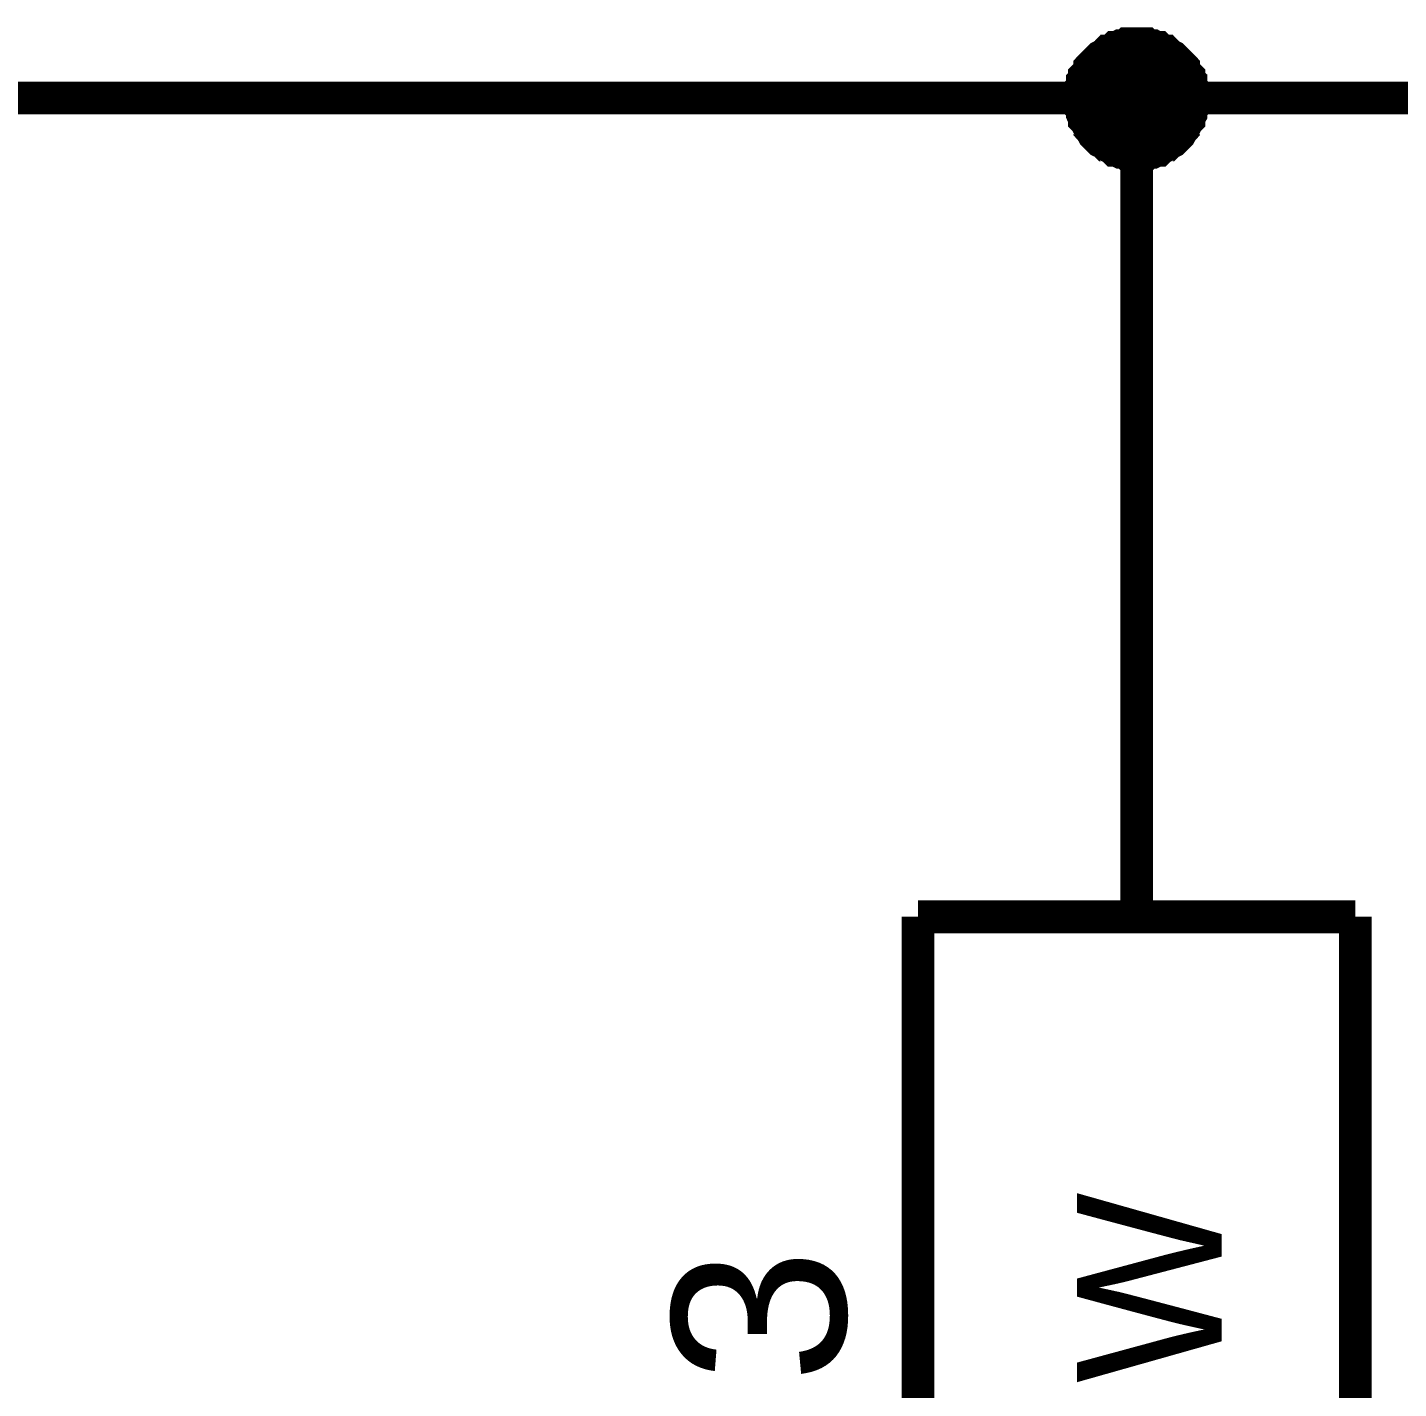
# Model space of a CAD drawing. Header units: millimetres. Extents: x -2024 to 917, y -725 to 13.
# Drawn here: x -1894.09 to -1881.53, y -658.49 to -646.02 of the extents above; entities that cross this region are included whole.
import ezdxf

# ---------------------------------------------------------------- set-up
doc = ezdxf.new("R2010")
doc.units = ezdxf.units.MM
doc.styles.get("Standard").update_dxf_attribs({"font": 'arial.ttf'})

msp = doc.modelspace()

# ---------------------------------------------------------------- linework, layer by layer
at = {"color": 7}
for points, const_width in [([(-1884.439, -646.663), (-1884.439, -646.63), (-1884.439, -646.614), (-1884.439, -646.581), (-1884.422, -646.564), (-1884.422, -646.531), (-1884.422, -646.514), (-1884.406, -646.498), (-1884.406, -646.465), (-1884.389, -646.448), (-1884.373, -646.432), (-1884.356, -646.399), (-1884.356, -646.382), (-1884.34, -646.365), (-1884.323, -646.349), (-1884.307, -646.332), (-1884.29, -646.316), (-1884.274, -646.299), (-1884.257, -646.283), (-1884.224, -646.266), (-1884.207, -646.25), (-1884.191, -646.233), (-1884.174, -646.233), (-1884.141, -646.216), (-1884.125, -646.2), (-1884.108, -646.2), (-1884.075, -646.183), (-1884.058, -646.183), (-1884.025, -646.183), (-1884.009, -646.167), (-1883.976, -646.167), (-1883.959, -646.167), (-1883.926, -646.167)], 0.3), ([(-1884.439, -646.663), (-1884.439, -646.63), (-1884.439, -646.614), (-1884.439, -646.581), (-1884.422, -646.564), (-1884.422, -646.531), (-1884.422, -646.514), (-1884.406, -646.498), (-1884.406, -646.465), (-1884.389, -646.448), (-1884.373, -646.432), (-1884.356, -646.399), (-1884.356, -646.382), (-1884.34, -646.365), (-1884.323, -646.349), (-1884.307, -646.332), (-1884.29, -646.316), (-1884.274, -646.299), (-1884.257, -646.283), (-1884.224, -646.266), (-1884.207, -646.25), (-1884.191, -646.233), (-1884.174, -646.233), (-1884.141, -646.216), (-1884.125, -646.2), (-1884.108, -646.2), (-1884.075, -646.183), (-1884.058, -646.183), (-1884.025, -646.183), (-1884.009, -646.167), (-1883.976, -646.167), (-1883.959, -646.167), (-1883.926, -646.167)], 0.3), ([(-1884.439, -646.663), (-1884.439, -646.63), (-1884.439, -646.614), (-1884.439, -646.581), (-1884.422, -646.564), (-1884.422, -646.531), (-1884.422, -646.514), (-1884.406, -646.498), (-1884.406, -646.465), (-1884.389, -646.448), (-1884.373, -646.432), (-1884.356, -646.399), (-1884.356, -646.382), (-1884.34, -646.365), (-1884.323, -646.349), (-1884.307, -646.332), (-1884.29, -646.316), (-1884.274, -646.299), (-1884.257, -646.283), (-1884.224, -646.266), (-1884.207, -646.25), (-1884.191, -646.233), (-1884.174, -646.233), (-1884.141, -646.216), (-1884.125, -646.2), (-1884.108, -646.2), (-1884.075, -646.183), (-1884.058, -646.183), (-1884.025, -646.183), (-1884.009, -646.167), (-1883.976, -646.167), (-1883.959, -646.167), (-1883.926, -646.167)], 0.3), ([(-1884.439, -646.663), (-1884.439, -646.63), (-1884.439, -646.614), (-1884.439, -646.581), (-1884.422, -646.564), (-1884.422, -646.531), (-1884.422, -646.514), (-1884.406, -646.498), (-1884.406, -646.465), (-1884.389, -646.448), (-1884.373, -646.432), (-1884.356, -646.399), (-1884.356, -646.382), (-1884.34, -646.365), (-1884.323, -646.349), (-1884.307, -646.332), (-1884.29, -646.316), (-1884.274, -646.299), (-1884.257, -646.283), (-1884.224, -646.266), (-1884.207, -646.25), (-1884.191, -646.233), (-1884.174, -646.233), (-1884.141, -646.216), (-1884.125, -646.2), (-1884.108, -646.2), (-1884.075, -646.183), (-1884.058, -646.183), (-1884.025, -646.183), (-1884.009, -646.167), (-1883.976, -646.167), (-1883.959, -646.167), (-1883.926, -646.167)], 0.3), ([(-1883.926, -646.167), (-1883.926, -646.167)], 0.3), ([(-1883.926, -646.167), (-1883.893, -646.167), (-1883.876, -646.167), (-1883.843, -646.167), (-1883.827, -646.183), (-1883.794, -646.183), (-1883.777, -646.183), (-1883.744, -646.2), (-1883.727, -646.2), (-1883.711, -646.216), (-1883.678, -646.233), (-1883.661, -646.233), (-1883.645, -646.25), (-1883.628, -646.266), (-1883.595, -646.283), (-1883.578, -646.299), (-1883.562, -646.316), (-1883.545, -646.332), (-1883.529, -646.349), (-1883.512, -646.365), (-1883.496, -646.382), (-1883.496, -646.399), (-1883.479, -646.432), (-1883.463, -646.448), (-1883.446, -646.465), (-1883.446, -646.498), (-1883.429, -646.514), (-1883.429, -646.531), (-1883.429, -646.564), (-1883.413, -646.581), (-1883.413, -646.614), (-1883.413, -646.63), (-1883.413, -646.663)], 0.3), ([(-1883.926, -646.167), (-1883.926, -646.167)], 0.3), ([(-1883.926, -646.167), (-1883.893, -646.167), (-1883.876, -646.167), (-1883.843, -646.167), (-1883.827, -646.183), (-1883.794, -646.183), (-1883.777, -646.183), (-1883.744, -646.2), (-1883.727, -646.2), (-1883.711, -646.216), (-1883.678, -646.233), (-1883.661, -646.233), (-1883.645, -646.25), (-1883.628, -646.266), (-1883.595, -646.283), (-1883.578, -646.299), (-1883.562, -646.316), (-1883.545, -646.332), (-1883.529, -646.349), (-1883.512, -646.365), (-1883.496, -646.382), (-1883.496, -646.399), (-1883.479, -646.432), (-1883.463, -646.448), (-1883.446, -646.465), (-1883.446, -646.498), (-1883.429, -646.514), (-1883.429, -646.531), (-1883.429, -646.564), (-1883.413, -646.581), (-1883.413, -646.614), (-1883.413, -646.63), (-1883.413, -646.663)], 0.3), ([(-1883.926, -646.167), (-1883.926, -646.167)], 0.3), ([(-1883.926, -646.167), (-1883.893, -646.167), (-1883.876, -646.167), (-1883.843, -646.167), (-1883.827, -646.183), (-1883.794, -646.183), (-1883.777, -646.183), (-1883.744, -646.2), (-1883.727, -646.2), (-1883.711, -646.216), (-1883.678, -646.233), (-1883.661, -646.233), (-1883.645, -646.25), (-1883.628, -646.266), (-1883.595, -646.283), (-1883.578, -646.299), (-1883.562, -646.316), (-1883.545, -646.332), (-1883.529, -646.349), (-1883.512, -646.365), (-1883.496, -646.382), (-1883.496, -646.399), (-1883.479, -646.432), (-1883.463, -646.448), (-1883.446, -646.465), (-1883.446, -646.498), (-1883.429, -646.514), (-1883.429, -646.531), (-1883.429, -646.564), (-1883.413, -646.581), (-1883.413, -646.614), (-1883.413, -646.63), (-1883.413, -646.663)], 0.3), ([(-1883.926, -646.167), (-1883.926, -646.167)], 0.3), ([(-1883.926, -646.167), (-1883.893, -646.167), (-1883.876, -646.167), (-1883.843, -646.167), (-1883.827, -646.183), (-1883.794, -646.183), (-1883.777, -646.183), (-1883.744, -646.2), (-1883.727, -646.2), (-1883.711, -646.216), (-1883.678, -646.233), (-1883.661, -646.233), (-1883.645, -646.25), (-1883.628, -646.266), (-1883.595, -646.283), (-1883.578, -646.299), (-1883.562, -646.316), (-1883.545, -646.332), (-1883.529, -646.349), (-1883.512, -646.365), (-1883.496, -646.382), (-1883.496, -646.399), (-1883.479, -646.432), (-1883.463, -646.448), (-1883.446, -646.465), (-1883.446, -646.498), (-1883.429, -646.514), (-1883.429, -646.531), (-1883.429, -646.564), (-1883.413, -646.581), (-1883.413, -646.614), (-1883.413, -646.63), (-1883.413, -646.663)], 0.3), ([(-1884.439, -646.663), (-1884.439, -646.63), (-1884.439, -646.614), (-1884.439, -646.581), (-1884.422, -646.564), (-1884.422, -646.531), (-1884.422, -646.514), (-1884.406, -646.498), (-1884.406, -646.465), (-1884.389, -646.448), (-1884.373, -646.432), (-1884.356, -646.399), (-1884.356, -646.382), (-1884.34, -646.365), (-1884.323, -646.349), (-1884.307, -646.332), (-1884.29, -646.316), (-1884.274, -646.299), (-1884.257, -646.283), (-1884.224, -646.266), (-1884.207, -646.25), (-1884.191, -646.233), (-1884.174, -646.233), (-1884.141, -646.216), (-1884.125, -646.2), (-1884.108, -646.2), (-1884.075, -646.183), (-1884.058, -646.183), (-1884.025, -646.183), (-1884.009, -646.167), (-1883.976, -646.167), (-1883.959, -646.167), (-1883.926, -646.167)], 0.0991), ([(-1884.439, -646.663), (-1884.439, -646.63), (-1884.439, -646.614), (-1884.439, -646.581), (-1884.422, -646.564), (-1884.422, -646.531), (-1884.422, -646.514), (-1884.406, -646.498), (-1884.406, -646.465), (-1884.389, -646.448), (-1884.373, -646.432), (-1884.356, -646.399), (-1884.356, -646.382), (-1884.34, -646.365), (-1884.323, -646.349), (-1884.307, -646.332), (-1884.29, -646.316), (-1884.274, -646.299), (-1884.257, -646.283), (-1884.224, -646.266), (-1884.207, -646.25), (-1884.191, -646.233), (-1884.174, -646.233), (-1884.141, -646.216), (-1884.125, -646.2), (-1884.108, -646.2), (-1884.075, -646.183), (-1884.058, -646.183), (-1884.025, -646.183), (-1884.009, -646.167), (-1883.976, -646.167), (-1883.959, -646.167), (-1883.926, -646.167)], 0.0991), ([(-1884.439, -646.663), (-1884.439, -646.63), (-1884.439, -646.614), (-1884.439, -646.581), (-1884.422, -646.564), (-1884.422, -646.531), (-1884.422, -646.514), (-1884.406, -646.498), (-1884.406, -646.465), (-1884.389, -646.448), (-1884.373, -646.432), (-1884.356, -646.399), (-1884.356, -646.382), (-1884.34, -646.365), (-1884.323, -646.349), (-1884.307, -646.332), (-1884.29, -646.316), (-1884.274, -646.299), (-1884.257, -646.283), (-1884.224, -646.266), (-1884.207, -646.25), (-1884.191, -646.233), (-1884.174, -646.233), (-1884.141, -646.216), (-1884.125, -646.2), (-1884.108, -646.2), (-1884.075, -646.183), (-1884.058, -646.183), (-1884.025, -646.183), (-1884.009, -646.167), (-1883.976, -646.167), (-1883.959, -646.167), (-1883.926, -646.167)], 0.0991), ([(-1884.439, -646.663), (-1884.439, -646.63), (-1884.439, -646.614), (-1884.439, -646.581), (-1884.422, -646.564), (-1884.422, -646.531), (-1884.422, -646.514), (-1884.406, -646.498), (-1884.406, -646.465), (-1884.389, -646.448), (-1884.373, -646.432), (-1884.356, -646.399), (-1884.356, -646.382), (-1884.34, -646.365), (-1884.323, -646.349), (-1884.307, -646.332), (-1884.29, -646.316), (-1884.274, -646.299), (-1884.257, -646.283), (-1884.224, -646.266), (-1884.207, -646.25), (-1884.191, -646.233), (-1884.174, -646.233), (-1884.141, -646.216), (-1884.125, -646.2), (-1884.108, -646.2), (-1884.075, -646.183), (-1884.058, -646.183), (-1884.025, -646.183), (-1884.009, -646.167), (-1883.976, -646.167), (-1883.959, -646.167), (-1883.926, -646.167)], 0.0991), ([(-1883.926, -646.167), (-1883.926, -646.167)], 0.0991), ([(-1883.926, -646.167), (-1883.893, -646.167), (-1883.876, -646.167), (-1883.843, -646.167), (-1883.827, -646.183), (-1883.794, -646.183), (-1883.777, -646.183), (-1883.744, -646.2), (-1883.727, -646.2), (-1883.711, -646.216), (-1883.678, -646.233), (-1883.661, -646.233), (-1883.645, -646.25), (-1883.628, -646.266), (-1883.595, -646.283), (-1883.578, -646.299), (-1883.562, -646.316), (-1883.545, -646.332), (-1883.529, -646.349), (-1883.512, -646.365), (-1883.496, -646.382), (-1883.496, -646.399), (-1883.479, -646.432), (-1883.463, -646.448), (-1883.446, -646.465), (-1883.446, -646.498), (-1883.429, -646.514), (-1883.429, -646.531), (-1883.429, -646.564), (-1883.413, -646.581), (-1883.413, -646.614), (-1883.413, -646.63), (-1883.413, -646.663)], 0.0991), ([(-1883.926, -646.167), (-1883.926, -646.167)], 0.0991), ([(-1883.926, -646.167), (-1883.893, -646.167), (-1883.876, -646.167), (-1883.843, -646.167), (-1883.827, -646.183), (-1883.794, -646.183), (-1883.777, -646.183), (-1883.744, -646.2), (-1883.727, -646.2), (-1883.711, -646.216), (-1883.678, -646.233), (-1883.661, -646.233), (-1883.645, -646.25), (-1883.628, -646.266), (-1883.595, -646.283), (-1883.578, -646.299), (-1883.562, -646.316), (-1883.545, -646.332), (-1883.529, -646.349), (-1883.512, -646.365), (-1883.496, -646.382), (-1883.496, -646.399), (-1883.479, -646.432), (-1883.463, -646.448), (-1883.446, -646.465), (-1883.446, -646.498), (-1883.429, -646.514), (-1883.429, -646.531), (-1883.429, -646.564), (-1883.413, -646.581), (-1883.413, -646.614), (-1883.413, -646.63), (-1883.413, -646.663)], 0.0991), ([(-1883.926, -646.167), (-1883.926, -646.167)], 0.0991), ([(-1883.926, -646.167), (-1883.893, -646.167), (-1883.876, -646.167), (-1883.843, -646.167), (-1883.827, -646.183), (-1883.794, -646.183), (-1883.777, -646.183), (-1883.744, -646.2), (-1883.727, -646.2), (-1883.711, -646.216), (-1883.678, -646.233), (-1883.661, -646.233), (-1883.645, -646.25), (-1883.628, -646.266), (-1883.595, -646.283), (-1883.578, -646.299), (-1883.562, -646.316), (-1883.545, -646.332), (-1883.529, -646.349), (-1883.512, -646.365), (-1883.496, -646.382), (-1883.496, -646.399), (-1883.479, -646.432), (-1883.463, -646.448), (-1883.446, -646.465), (-1883.446, -646.498), (-1883.429, -646.514), (-1883.429, -646.531), (-1883.429, -646.564), (-1883.413, -646.581), (-1883.413, -646.614), (-1883.413, -646.63), (-1883.413, -646.663)], 0.0991), ([(-1883.926, -646.167), (-1883.926, -646.167)], 0.0991), ([(-1883.926, -646.167), (-1883.893, -646.167), (-1883.876, -646.167), (-1883.843, -646.167), (-1883.827, -646.183), (-1883.794, -646.183), (-1883.777, -646.183), (-1883.744, -646.2), (-1883.727, -646.2), (-1883.711, -646.216), (-1883.678, -646.233), (-1883.661, -646.233), (-1883.645, -646.25), (-1883.628, -646.266), (-1883.595, -646.283), (-1883.578, -646.299), (-1883.562, -646.316), (-1883.545, -646.332), (-1883.529, -646.349), (-1883.512, -646.365), (-1883.496, -646.382), (-1883.496, -646.399), (-1883.479, -646.432), (-1883.463, -646.448), (-1883.446, -646.465), (-1883.446, -646.498), (-1883.429, -646.514), (-1883.429, -646.531), (-1883.429, -646.564), (-1883.413, -646.581), (-1883.413, -646.614), (-1883.413, -646.63), (-1883.413, -646.663)], 0.0991), ([(-1883.926, -646.663), (-1901.42, -646.663)], 0.3), ([(-1883.926, -647.177), (-1883.959, -647.177), (-1883.976, -647.177), (-1884.009, -647.177), (-1884.025, -647.16), (-1884.058, -647.16), (-1884.075, -647.16), (-1884.108, -647.144), (-1884.125, -647.144), (-1884.141, -647.127), (-1884.174, -647.111), (-1884.191, -647.094), (-1884.207, -647.094), (-1884.224, -647.077), (-1884.257, -647.061), (-1884.274, -647.044), (-1884.29, -647.028), (-1884.307, -647.011), (-1884.323, -646.995), (-1884.34, -646.962), (-1884.356, -646.945), (-1884.356, -646.928), (-1884.373, -646.912), (-1884.389, -646.879), (-1884.406, -646.862), (-1884.406, -646.846), (-1884.422, -646.813), (-1884.422, -646.796), (-1884.422, -646.763), (-1884.439, -646.746), (-1884.439, -646.713), (-1884.439, -646.697), (-1884.439, -646.663)], 0.3), ([(-1884.439, -646.663), (-1884.439, -646.663)], 0.3), ([(-1883.926, -647.177), (-1883.959, -647.177), (-1883.976, -647.177), (-1884.009, -647.177), (-1884.025, -647.16), (-1884.058, -647.16), (-1884.075, -647.16), (-1884.108, -647.144), (-1884.125, -647.144), (-1884.141, -647.127), (-1884.174, -647.111), (-1884.191, -647.094), (-1884.207, -647.094), (-1884.224, -647.077), (-1884.257, -647.061), (-1884.274, -647.044), (-1884.29, -647.028), (-1884.307, -647.011), (-1884.323, -646.995), (-1884.34, -646.962), (-1884.356, -646.945), (-1884.356, -646.928), (-1884.373, -646.912), (-1884.389, -646.879), (-1884.406, -646.862), (-1884.406, -646.846), (-1884.422, -646.813), (-1884.422, -646.796), (-1884.422, -646.763), (-1884.439, -646.746), (-1884.439, -646.713), (-1884.439, -646.697), (-1884.439, -646.663)], 0.3), ([(-1884.439, -646.663), (-1884.439, -646.663)], 0.3), ([(-1883.926, -647.177), (-1883.959, -647.177), (-1883.976, -647.177), (-1884.009, -647.177), (-1884.025, -647.16), (-1884.058, -647.16), (-1884.075, -647.16), (-1884.108, -647.144), (-1884.125, -647.144), (-1884.141, -647.127), (-1884.174, -647.111), (-1884.191, -647.094), (-1884.207, -647.094), (-1884.224, -647.077), (-1884.257, -647.061), (-1884.274, -647.044), (-1884.29, -647.028), (-1884.307, -647.011), (-1884.323, -646.995), (-1884.34, -646.962), (-1884.356, -646.945), (-1884.356, -646.928), (-1884.373, -646.912), (-1884.389, -646.879), (-1884.406, -646.862), (-1884.406, -646.846), (-1884.422, -646.813), (-1884.422, -646.796), (-1884.422, -646.763), (-1884.439, -646.746), (-1884.439, -646.713), (-1884.439, -646.697), (-1884.439, -646.663)], 0.3), ([(-1884.439, -646.663), (-1884.439, -646.663)], 0.3), ([(-1883.926, -647.177), (-1883.959, -647.177), (-1883.976, -647.177), (-1884.009, -647.177), (-1884.025, -647.16), (-1884.058, -647.16), (-1884.075, -647.16), (-1884.108, -647.144), (-1884.125, -647.144), (-1884.141, -647.127), (-1884.174, -647.111), (-1884.191, -647.094), (-1884.207, -647.094), (-1884.224, -647.077), (-1884.257, -647.061), (-1884.274, -647.044), (-1884.29, -647.028), (-1884.307, -647.011), (-1884.323, -646.995), (-1884.34, -646.962), (-1884.356, -646.945), (-1884.356, -646.928), (-1884.373, -646.912), (-1884.389, -646.879), (-1884.406, -646.862), (-1884.406, -646.846), (-1884.422, -646.813), (-1884.422, -646.796), (-1884.422, -646.763), (-1884.439, -646.746), (-1884.439, -646.713), (-1884.439, -646.697), (-1884.439, -646.663)], 0.3), ([(-1884.439, -646.663), (-1884.439, -646.663)], 0.3), ([(-1883.926, -651.664), (-1883.926, -646.663), (-1876.428, -646.663)], 0.3), ([(-1883.413, -646.663), (-1883.413, -646.697), (-1883.413, -646.713), (-1883.413, -646.746), (-1883.429, -646.763), (-1883.429, -646.796), (-1883.429, -646.813), (-1883.446, -646.846), (-1883.446, -646.862), (-1883.463, -646.879), (-1883.479, -646.912), (-1883.496, -646.928), (-1883.496, -646.945), (-1883.512, -646.962), (-1883.529, -646.995), (-1883.545, -647.011), (-1883.562, -647.028), (-1883.578, -647.044), (-1883.595, -647.061), (-1883.628, -647.077), (-1883.645, -647.094), (-1883.661, -647.094), (-1883.678, -647.111), (-1883.711, -647.127), (-1883.727, -647.144), (-1883.744, -647.144), (-1883.777, -647.16), (-1883.794, -647.16), (-1883.827, -647.16), (-1883.843, -647.177), (-1883.876, -647.177), (-1883.893, -647.177), (-1883.926, -647.177)], 0.3), ([(-1883.413, -646.663), (-1883.413, -646.697), (-1883.413, -646.713), (-1883.413, -646.746), (-1883.429, -646.763), (-1883.429, -646.796), (-1883.429, -646.813), (-1883.446, -646.846), (-1883.446, -646.862), (-1883.463, -646.879), (-1883.479, -646.912), (-1883.496, -646.928), (-1883.496, -646.945), (-1883.512, -646.962), (-1883.529, -646.995), (-1883.545, -647.011), (-1883.562, -647.028), (-1883.578, -647.044), (-1883.595, -647.061), (-1883.628, -647.077), (-1883.645, -647.094), (-1883.661, -647.094), (-1883.678, -647.111), (-1883.711, -647.127), (-1883.727, -647.144), (-1883.744, -647.144), (-1883.777, -647.16), (-1883.794, -647.16), (-1883.827, -647.16), (-1883.843, -647.177), (-1883.876, -647.177), (-1883.893, -647.177), (-1883.926, -647.177)], 0.3), ([(-1883.413, -646.663), (-1883.413, -646.697), (-1883.413, -646.713), (-1883.413, -646.746), (-1883.429, -646.763), (-1883.429, -646.796), (-1883.429, -646.813), (-1883.446, -646.846), (-1883.446, -646.862), (-1883.463, -646.879), (-1883.479, -646.912), (-1883.496, -646.928), (-1883.496, -646.945), (-1883.512, -646.962), (-1883.529, -646.995), (-1883.545, -647.011), (-1883.562, -647.028), (-1883.578, -647.044), (-1883.595, -647.061), (-1883.628, -647.077), (-1883.645, -647.094), (-1883.661, -647.094), (-1883.678, -647.111), (-1883.711, -647.127), (-1883.727, -647.144), (-1883.744, -647.144), (-1883.777, -647.16), (-1883.794, -647.16), (-1883.827, -647.16), (-1883.843, -647.177), (-1883.876, -647.177), (-1883.893, -647.177), (-1883.926, -647.177)], 0.3), ([(-1883.413, -646.663), (-1883.413, -646.697), (-1883.413, -646.713), (-1883.413, -646.746), (-1883.429, -646.763), (-1883.429, -646.796), (-1883.429, -646.813), (-1883.446, -646.846), (-1883.446, -646.862), (-1883.463, -646.879), (-1883.479, -646.912), (-1883.496, -646.928), (-1883.496, -646.945), (-1883.512, -646.962), (-1883.529, -646.995), (-1883.545, -647.011), (-1883.562, -647.028), (-1883.578, -647.044), (-1883.595, -647.061), (-1883.628, -647.077), (-1883.645, -647.094), (-1883.661, -647.094), (-1883.678, -647.111), (-1883.711, -647.127), (-1883.727, -647.144), (-1883.744, -647.144), (-1883.777, -647.16), (-1883.794, -647.16), (-1883.827, -647.16), (-1883.843, -647.177), (-1883.876, -647.177), (-1883.893, -647.177), (-1883.926, -647.177)], 0.3), ([(-1883.413, -646.663), (-1883.413, -646.663), (-1883.413, -646.663), (-1883.413, -646.663), (-1883.413, -646.663), (-1883.413, -646.663), (-1883.413, -646.663), (-1883.413, -646.663), (-1883.413, -646.663), (-1883.413, -646.663), (-1883.413, -646.663), (-1883.413, -646.663), (-1883.413, -646.663), (-1883.413, -646.663), (-1883.413, -646.663), (-1883.413, -646.663), (-1883.413, -646.663), (-1883.413, -646.663), (-1883.413, -646.663), (-1883.413, -646.663), (-1883.413, -646.663), (-1883.413, -646.663), (-1883.413, -646.663), (-1883.413, -646.663), (-1883.413, -646.663), (-1883.413, -646.663), (-1883.413, -646.663), (-1883.413, -646.663), (-1883.413, -646.663), (-1883.413, -646.663), (-1883.413, -646.663), (-1883.413, -646.663), (-1883.413, -646.663)], 0.3), ([(-1883.413, -646.663), (-1883.413, -646.663)], 0.3), ([(-1883.413, -646.663), (-1883.413, -646.663), (-1883.413, -646.663), (-1883.413, -646.663), (-1883.413, -646.663), (-1883.413, -646.663), (-1883.413, -646.663), (-1883.413, -646.663), (-1883.413, -646.663), (-1883.413, -646.663), (-1883.413, -646.663), (-1883.413, -646.663), (-1883.413, -646.663), (-1883.413, -646.663), (-1883.413, -646.663), (-1883.413, -646.663), (-1883.413, -646.663), (-1883.413, -646.663), (-1883.413, -646.663), (-1883.413, -646.663), (-1883.413, -646.663), (-1883.413, -646.663), (-1883.413, -646.663), (-1883.413, -646.663), (-1883.413, -646.663), (-1883.413, -646.663), (-1883.413, -646.663), (-1883.413, -646.663), (-1883.413, -646.663), (-1883.413, -646.663), (-1883.413, -646.663), (-1883.413, -646.663), (-1883.413, -646.663)], 0.3), ([(-1883.413, -646.663), (-1883.413, -646.663)], 0.3), ([(-1883.413, -646.663), (-1883.413, -646.663), (-1883.413, -646.663), (-1883.413, -646.663), (-1883.413, -646.663), (-1883.413, -646.663), (-1883.413, -646.663), (-1883.413, -646.663), (-1883.413, -646.663), (-1883.413, -646.663), (-1883.413, -646.663), (-1883.413, -646.663), (-1883.413, -646.663), (-1883.413, -646.663), (-1883.413, -646.663), (-1883.413, -646.663), (-1883.413, -646.663), (-1883.413, -646.663), (-1883.413, -646.663), (-1883.413, -646.663), (-1883.413, -646.663), (-1883.413, -646.663), (-1883.413, -646.663), (-1883.413, -646.663), (-1883.413, -646.663), (-1883.413, -646.663), (-1883.413, -646.663), (-1883.413, -646.663), (-1883.413, -646.663), (-1883.413, -646.663), (-1883.413, -646.663), (-1883.413, -646.663), (-1883.413, -646.663)], 0.3), ([(-1883.413, -646.663), (-1883.413, -646.663)], 0.3), ([(-1883.413, -646.663), (-1883.413, -646.663), (-1883.413, -646.663), (-1883.413, -646.663), (-1883.413, -646.663), (-1883.413, -646.663), (-1883.413, -646.663), (-1883.413, -646.663), (-1883.413, -646.663), (-1883.413, -646.663), (-1883.413, -646.663), (-1883.413, -646.663), (-1883.413, -646.663), (-1883.413, -646.663), (-1883.413, -646.663), (-1883.413, -646.663), (-1883.413, -646.663), (-1883.413, -646.663), (-1883.413, -646.663), (-1883.413, -646.663), (-1883.413, -646.663), (-1883.413, -646.663), (-1883.413, -646.663), (-1883.413, -646.663), (-1883.413, -646.663), (-1883.413, -646.663), (-1883.413, -646.663), (-1883.413, -646.663), (-1883.413, -646.663), (-1883.413, -646.663), (-1883.413, -646.663), (-1883.413, -646.663), (-1883.413, -646.663)], 0.3), ([(-1883.413, -646.663), (-1883.413, -646.663)], 0.3), ([(-1883.926, -647.177), (-1883.959, -647.177), (-1883.976, -647.177), (-1884.009, -647.177), (-1884.025, -647.16), (-1884.058, -647.16), (-1884.075, -647.16), (-1884.108, -647.144), (-1884.125, -647.144), (-1884.141, -647.127), (-1884.174, -647.111), (-1884.191, -647.094), (-1884.207, -647.094), (-1884.224, -647.077), (-1884.257, -647.061), (-1884.274, -647.044), (-1884.29, -647.028), (-1884.307, -647.011), (-1884.323, -646.995), (-1884.34, -646.962), (-1884.356, -646.945), (-1884.356, -646.928), (-1884.373, -646.912), (-1884.389, -646.879), (-1884.406, -646.862), (-1884.406, -646.846), (-1884.422, -646.813), (-1884.422, -646.796), (-1884.422, -646.763), (-1884.439, -646.746), (-1884.439, -646.713), (-1884.439, -646.697), (-1884.439, -646.663)], 0.0991), ([(-1884.439, -646.663), (-1884.439, -646.663)], 0.0991), ([(-1883.926, -647.177), (-1883.959, -647.177), (-1883.976, -647.177), (-1884.009, -647.177), (-1884.025, -647.16), (-1884.058, -647.16), (-1884.075, -647.16), (-1884.108, -647.144), (-1884.125, -647.144), (-1884.141, -647.127), (-1884.174, -647.111), (-1884.191, -647.094), (-1884.207, -647.094), (-1884.224, -647.077), (-1884.257, -647.061), (-1884.274, -647.044), (-1884.29, -647.028), (-1884.307, -647.011), (-1884.323, -646.995), (-1884.34, -646.962), (-1884.356, -646.945), (-1884.356, -646.928), (-1884.373, -646.912), (-1884.389, -646.879), (-1884.406, -646.862), (-1884.406, -646.846), (-1884.422, -646.813), (-1884.422, -646.796), (-1884.422, -646.763), (-1884.439, -646.746), (-1884.439, -646.713), (-1884.439, -646.697), (-1884.439, -646.663)], 0.0991), ([(-1884.439, -646.663), (-1884.439, -646.663)], 0.0991), ([(-1883.926, -647.177), (-1883.959, -647.177), (-1883.976, -647.177), (-1884.009, -647.177), (-1884.025, -647.16), (-1884.058, -647.16), (-1884.075, -647.16), (-1884.108, -647.144), (-1884.125, -647.144), (-1884.141, -647.127), (-1884.174, -647.111), (-1884.191, -647.094), (-1884.207, -647.094), (-1884.224, -647.077), (-1884.257, -647.061), (-1884.274, -647.044), (-1884.29, -647.028), (-1884.307, -647.011), (-1884.323, -646.995), (-1884.34, -646.962), (-1884.356, -646.945), (-1884.356, -646.928), (-1884.373, -646.912), (-1884.389, -646.879), (-1884.406, -646.862), (-1884.406, -646.846), (-1884.422, -646.813), (-1884.422, -646.796), (-1884.422, -646.763), (-1884.439, -646.746), (-1884.439, -646.713), (-1884.439, -646.697), (-1884.439, -646.663)], 0.0991), ([(-1884.439, -646.663), (-1884.439, -646.663)], 0.0991), ([(-1883.926, -647.177), (-1883.959, -647.177), (-1883.976, -647.177), (-1884.009, -647.177), (-1884.025, -647.16), (-1884.058, -647.16), (-1884.075, -647.16), (-1884.108, -647.144), (-1884.125, -647.144), (-1884.141, -647.127), (-1884.174, -647.111), (-1884.191, -647.094), (-1884.207, -647.094), (-1884.224, -647.077), (-1884.257, -647.061), (-1884.274, -647.044), (-1884.29, -647.028), (-1884.307, -647.011), (-1884.323, -646.995), (-1884.34, -646.962), (-1884.356, -646.945), (-1884.356, -646.928), (-1884.373, -646.912), (-1884.389, -646.879), (-1884.406, -646.862), (-1884.406, -646.846), (-1884.422, -646.813), (-1884.422, -646.796), (-1884.422, -646.763), (-1884.439, -646.746), (-1884.439, -646.713), (-1884.439, -646.697), (-1884.439, -646.663)], 0.0991), ([(-1884.439, -646.663), (-1884.439, -646.663)], 0.0991), ([(-1883.413, -646.663), (-1883.413, -646.697), (-1883.413, -646.713), (-1883.413, -646.746), (-1883.429, -646.763), (-1883.429, -646.796), (-1883.429, -646.813), (-1883.446, -646.846), (-1883.446, -646.862), (-1883.463, -646.879), (-1883.479, -646.912), (-1883.496, -646.928), (-1883.496, -646.945), (-1883.512, -646.962), (-1883.529, -646.995), (-1883.545, -647.011), (-1883.562, -647.028), (-1883.578, -647.044), (-1883.595, -647.061), (-1883.628, -647.077), (-1883.645, -647.094), (-1883.661, -647.094), (-1883.678, -647.111), (-1883.711, -647.127), (-1883.727, -647.144), (-1883.744, -647.144), (-1883.777, -647.16), (-1883.794, -647.16), (-1883.827, -647.16), (-1883.843, -647.177), (-1883.876, -647.177), (-1883.893, -647.177), (-1883.926, -647.177)], 0.0991), ([(-1883.413, -646.663), (-1883.413, -646.697), (-1883.413, -646.713), (-1883.413, -646.746), (-1883.429, -646.763), (-1883.429, -646.796), (-1883.429, -646.813), (-1883.446, -646.846), (-1883.446, -646.862), (-1883.463, -646.879), (-1883.479, -646.912), (-1883.496, -646.928), (-1883.496, -646.945), (-1883.512, -646.962), (-1883.529, -646.995), (-1883.545, -647.011), (-1883.562, -647.028), (-1883.578, -647.044), (-1883.595, -647.061), (-1883.628, -647.077), (-1883.645, -647.094), (-1883.661, -647.094), (-1883.678, -647.111), (-1883.711, -647.127), (-1883.727, -647.144), (-1883.744, -647.144), (-1883.777, -647.16), (-1883.794, -647.16), (-1883.827, -647.16), (-1883.843, -647.177), (-1883.876, -647.177), (-1883.893, -647.177), (-1883.926, -647.177)], 0.0991), ([(-1883.413, -646.663), (-1883.413, -646.697), (-1883.413, -646.713), (-1883.413, -646.746), (-1883.429, -646.763), (-1883.429, -646.796), (-1883.429, -646.813), (-1883.446, -646.846), (-1883.446, -646.862), (-1883.463, -646.879), (-1883.479, -646.912), (-1883.496, -646.928), (-1883.496, -646.945), (-1883.512, -646.962), (-1883.529, -646.995), (-1883.545, -647.011), (-1883.562, -647.028), (-1883.578, -647.044), (-1883.595, -647.061), (-1883.628, -647.077), (-1883.645, -647.094), (-1883.661, -647.094), (-1883.678, -647.111), (-1883.711, -647.127), (-1883.727, -647.144), (-1883.744, -647.144), (-1883.777, -647.16), (-1883.794, -647.16), (-1883.827, -647.16), (-1883.843, -647.177), (-1883.876, -647.177), (-1883.893, -647.177), (-1883.926, -647.177)], 0.0991), ([(-1883.413, -646.663), (-1883.413, -646.697), (-1883.413, -646.713), (-1883.413, -646.746), (-1883.429, -646.763), (-1883.429, -646.796), (-1883.429, -646.813), (-1883.446, -646.846), (-1883.446, -646.862), (-1883.463, -646.879), (-1883.479, -646.912), (-1883.496, -646.928), (-1883.496, -646.945), (-1883.512, -646.962), (-1883.529, -646.995), (-1883.545, -647.011), (-1883.562, -647.028), (-1883.578, -647.044), (-1883.595, -647.061), (-1883.628, -647.077), (-1883.645, -647.094), (-1883.661, -647.094), (-1883.678, -647.111), (-1883.711, -647.127), (-1883.727, -647.144), (-1883.744, -647.144), (-1883.777, -647.16), (-1883.794, -647.16), (-1883.827, -647.16), (-1883.843, -647.177), (-1883.876, -647.177), (-1883.893, -647.177), (-1883.926, -647.177)], 0.0991), ([(-1883.413, -646.663), (-1883.413, -646.663), (-1883.413, -646.663), (-1883.413, -646.663), (-1883.413, -646.663), (-1883.413, -646.663), (-1883.413, -646.663), (-1883.413, -646.663), (-1883.413, -646.663), (-1883.413, -646.663), (-1883.413, -646.663), (-1883.413, -646.663), (-1883.413, -646.663), (-1883.413, -646.663), (-1883.413, -646.663), (-1883.413, -646.663), (-1883.413, -646.663), (-1883.413, -646.663), (-1883.413, -646.663), (-1883.413, -646.663), (-1883.413, -646.663), (-1883.413, -646.663), (-1883.413, -646.663), (-1883.413, -646.663), (-1883.413, -646.663), (-1883.413, -646.663), (-1883.413, -646.663), (-1883.413, -646.663), (-1883.413, -646.663), (-1883.413, -646.663), (-1883.413, -646.663), (-1883.413, -646.663), (-1883.413, -646.663)], 0.0991), ([(-1883.413, -646.663), (-1883.413, -646.663)], 0.0991), ([(-1883.413, -646.663), (-1883.413, -646.663), (-1883.413, -646.663), (-1883.413, -646.663), (-1883.413, -646.663), (-1883.413, -646.663), (-1883.413, -646.663), (-1883.413, -646.663), (-1883.413, -646.663), (-1883.413, -646.663), (-1883.413, -646.663), (-1883.413, -646.663), (-1883.413, -646.663), (-1883.413, -646.663), (-1883.413, -646.663), (-1883.413, -646.663), (-1883.413, -646.663), (-1883.413, -646.663), (-1883.413, -646.663), (-1883.413, -646.663), (-1883.413, -646.663), (-1883.413, -646.663), (-1883.413, -646.663), (-1883.413, -646.663), (-1883.413, -646.663), (-1883.413, -646.663), (-1883.413, -646.663), (-1883.413, -646.663), (-1883.413, -646.663), (-1883.413, -646.663), (-1883.413, -646.663), (-1883.413, -646.663), (-1883.413, -646.663)], 0.0991), ([(-1883.413, -646.663), (-1883.413, -646.663)], 0.0991), ([(-1883.413, -646.663), (-1883.413, -646.663), (-1883.413, -646.663), (-1883.413, -646.663), (-1883.413, -646.663), (-1883.413, -646.663), (-1883.413, -646.663), (-1883.413, -646.663), (-1883.413, -646.663), (-1883.413, -646.663), (-1883.413, -646.663), (-1883.413, -646.663), (-1883.413, -646.663), (-1883.413, -646.663), (-1883.413, -646.663), (-1883.413, -646.663), (-1883.413, -646.663), (-1883.413, -646.663), (-1883.413, -646.663), (-1883.413, -646.663), (-1883.413, -646.663), (-1883.413, -646.663), (-1883.413, -646.663), (-1883.413, -646.663), (-1883.413, -646.663), (-1883.413, -646.663), (-1883.413, -646.663), (-1883.413, -646.663), (-1883.413, -646.663), (-1883.413, -646.663), (-1883.413, -646.663), (-1883.413, -646.663), (-1883.413, -646.663)], 0.0991), ([(-1883.413, -646.663), (-1883.413, -646.663)], 0.0991), ([(-1883.413, -646.663), (-1883.413, -646.663), (-1883.413, -646.663), (-1883.413, -646.663), (-1883.413, -646.663), (-1883.413, -646.663), (-1883.413, -646.663), (-1883.413, -646.663), (-1883.413, -646.663), (-1883.413, -646.663), (-1883.413, -646.663), (-1883.413, -646.663), (-1883.413, -646.663), (-1883.413, -646.663), (-1883.413, -646.663), (-1883.413, -646.663), (-1883.413, -646.663), (-1883.413, -646.663), (-1883.413, -646.663), (-1883.413, -646.663), (-1883.413, -646.663), (-1883.413, -646.663), (-1883.413, -646.663), (-1883.413, -646.663), (-1883.413, -646.663), (-1883.413, -646.663), (-1883.413, -646.663), (-1883.413, -646.663), (-1883.413, -646.663), (-1883.413, -646.663), (-1883.413, -646.663), (-1883.413, -646.663), (-1883.413, -646.663)], 0.0991), ([(-1883.413, -646.663), (-1883.413, -646.663)], 0.0991), ([(-1883.926, -654.165), (-1883.926, -651.664)], 0.3), ([(-1885.929, -654.165), (-1881.923, -654.165)], 0.3), ([(-1885.929, -664.166), (-1885.929, -654.165)], 0.3), ([(-1881.923, -664.166), (-1881.923, -654.165)], 0.3)]:
    msp.add_lwpolyline(points, dxfattribs=dict(at, const_width=const_width))
at = {"color": 7, "const_width": 0.508}
msp.add_lwpolyline([(-1884.209, -646.663, 1), (-1883.701, -646.663, 1)], format="xyb", close=True, dxfattribs=at)

# ---------------------------------------------------------------- texts
at = {"color": 7}
for s, height, p in [('W', 1.325, (-1883.148, -658.437)), ('3', 1.59, (-1886.591, -658.437))]:
    msp.add_text(s, height=height, rotation=90, dxfattribs=at).set_placement(p)

doc.saveas('drawing.dxf')
